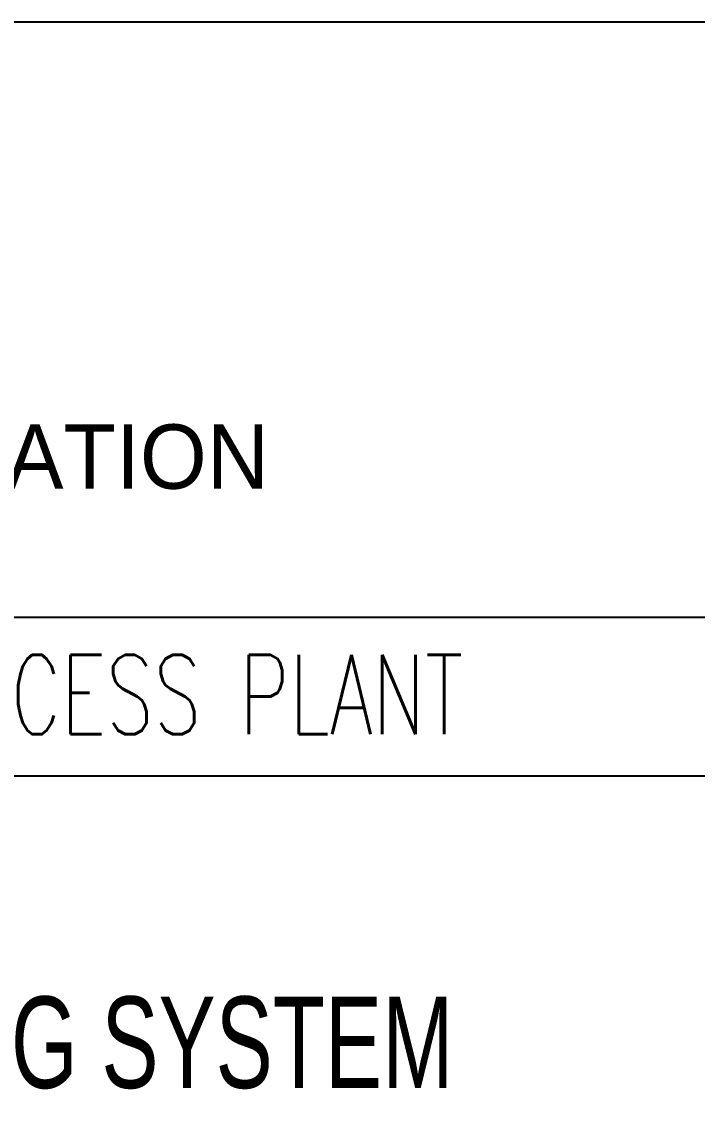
# Model space of a CAD drawing. Header units: inches. Extents: x 295136 to 296247, y 2627183 to 2627409.
# Drawn here: x 295837.3 to 295846.44, y 2627201.45 to 2627216.21 of the extents above; entities that cross this region are included whole.
import ezdxf

# ---------------------------------------------------------------- set-up
doc = ezdxf.new("R2010")
doc.units = ezdxf.units.IN
doc.header["$MEASUREMENT"] = 0
doc.layers.add('TEG BORDER', color=7, linetype='Continuous')
doc.styles.add('HZTXT', font='txt_qlt.shx', dxfattribs={"width": 0.7, "bigfont": 'hztxt.shx'})

# ---------------------------------------------------------------- blocks, each defined once
blk = doc.blocks.new('240 BORDER A2')
at = {"layer": 'TEG BORDER', "color": 0}
blk.add_line((489, 61), (589, 61), dxfattribs=at)
at = {"layer": 'TEG BORDER'}
for p, q in [((489, 46), (589, 46)), ((489, 42), (589, 42))]:
    blk.add_line(p, q, dxfattribs=at)
at = {"color": 7, "linetype": 'Continuous', "lineweight": -3}
blk.add_text('SINOPEC PETROLEUM ENGINEERING CORPORATION', height=1.62, dxfattribs=at).set_placement((505.755, 49.237))
at = {"linetype": 'Continuous', "lineweight": -3, "style": 'HZTXT', "width": 0.7}
blk.add_text('60 MMSCFD SILICAGEL DEHYDRATION TYPE NATURAL GAS PROCESS PLANT', height=2, dxfattribs=at).set_placement((497.505, 43.049))

msp = doc.modelspace()

# ---------------------------------------------------------------- block references
at = {"xscale": 0.53690472, "yscale": 0.53690472, "zscale": 0.53690472}
msp.add_blockref('240 BORDER A2', (295538.8579, 2627183.4571), dxfattribs=at)

# ---------------------------------------------------------------- texts
at = {"width": 0.7}
msp.add_text('ELECTRICAL EQUIPMENT LAYOUT FOR LIGHTING SYSTEM', height=1.237933, dxfattribs=at).set_placement((295810.1774, 2627201.7855))

doc.saveas('drawing.dxf')
